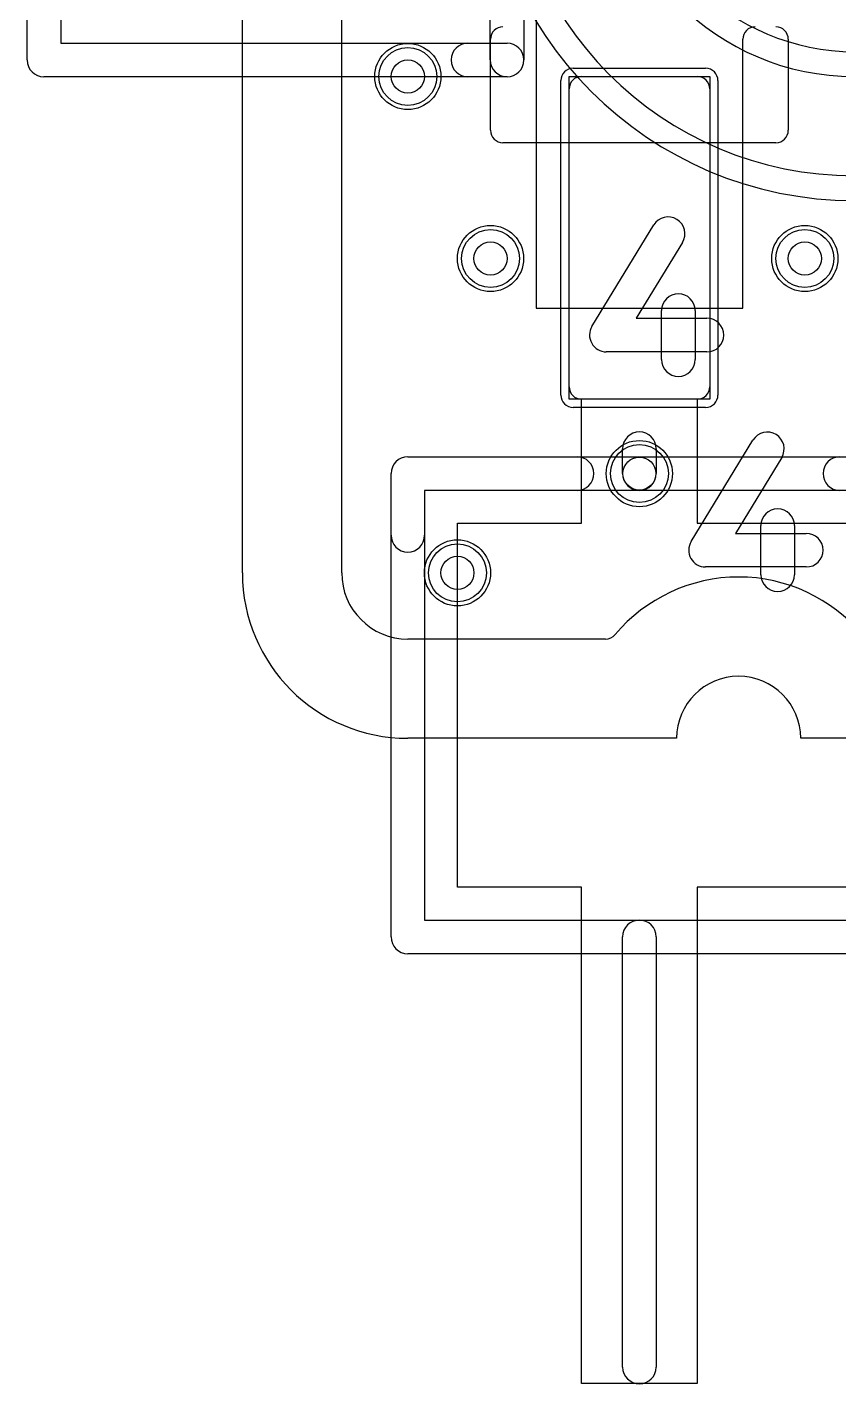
# Model space of a CAD drawing. Extents: x -3.9 to 29.3, y -3.9 to 20.
# Drawn here: x -1.3 to 3.61, y -3.9 to 4.3 of the extents above; entities that cross this region are included whole.
import ezdxf

# ---------------------------------------------------------------- set-up
doc = ezdxf.new("R2010")
doc.units = 0
for name, color, linetype in [('Hole', 1, 'CONTINUOUS'), ('L1', 3, 'CONTINUOUS'), ('L2', 3, 'CONTINUOUS'), ('L3', 3, 'CONTINUOUS'), ('L4', 3, 'CONTINUOUS'), ('MetalMask-A', 176, 'CONTINUOUS'), ('Outline', 7, 'CONTINUOUS'), ('PartsArea-A', 111, 'CONTINUOUS'), ('PartsSilk-A', 221, 'CONTINUOUS'), ('Resist-A', 2, 'CONTINUOUS'), ('Resist-B', 2, 'CONTINUOUS'), ('Silk-A', 140, 'CONTINUOUS')]:
    doc.layers.add(name, color=color, linetype=linetype)

msp = doc.modelspace()

# ---------------------------------------------------------------- linework, layer by layer
at = {"layer": 'Hole'}
for centre in [(1, 4), (1.5, 2.9), (3.4, 2.9), (2.4, 1.6), (1.3, 1)]:
    msp.add_circle(centre, 0.1, dxfattribs=at)
at = {"layer": 'L1'}
for p, q in [((0.6, 1), (0.6, 12.7)), ((1.77496, 8.88878), (1.77496, 2.6)), ((1.5, 3.67497), (1.5, 4.22503)), ((3.02504, 2.6), (3.02504, 4.225)), ((3.3, 4.22503), (3.3, 3.67497)), ((2.05, 4), (2.75, 4)), ((1.975, 2.125), (1.975, 3.925)), ((2.825, 3.925), (2.825, 2.125)), ((3.22503, 3.6), (1.57497, 3.6)), ((1.77496, 2.6), (3.02504, 2.6)), ((2.75, 2.05), (2.05, 2.05)), ((2.19571, 0.6), (1, 0.6))]:
    msp.add_line(p, q, dxfattribs=at)
for centre in [(1, 4), (1.5, 2.9), (3.4, 2.9), (2.4, 1.6), (1.3, 1)]:
    msp.add_circle(centre, 0.2, dxfattribs=at)
for centre, radius, start, end in [((1.57497, 4.22503), 0.07497, 90, 180), ((3.10004, 4.225), 0.075, 90, 180), ((3.22503, 4.22503), 0.07497, 0, 90), ((2.05, 3.925), 0.075, 90, 180), ((2.75, 3.925), 0.075, 0, 90), ((1.57497, 3.67497), 0.07497, 180, -90), ((3.22503, 3.67497), 0.07497, -90, 0), ((2.05, 2.125), 0.075, 180, -90), ((2.75, 2.125), 0.075, -90, 0), ((1, 1), 0.4, 180, -90), ((3, 0), 0.975, 40.004809, 139.995191), ((2.19571, 0.675), 0.075, -90, -40.008032)]:
    msp.add_arc(centre, radius, start, end, dxfattribs=at)
at = {"layer": 'L2'}
for p, q in [((0.6, 1), (0.6, 12.7)), ((2.19571, 0.6), (1, 0.6))]:
    msp.add_line(p, q, dxfattribs=at)
for centre in [(1, 4), (1.5, 2.9), (3.4, 2.9), (2.4, 1.6), (1.3, 1)]:
    msp.add_circle(centre, 0.2, dxfattribs=at)
for centre, radius, start, end in [((1, 1), 0.4, 180, -90), ((3, 0), 0.97501, 40.005259, 139.994741), ((2.19571, 0.675), 0.075, -90, -40.002181)]:
    msp.add_arc(centre, radius, start, end, dxfattribs=at)
at = {"layer": 'L3'}
for p, q in [((0.6, 1), (0.6, 12.7)), ((2.19571, 0.6), (1, 0.6))]:
    msp.add_line(p, q, dxfattribs=at)
for centre in [(1, 4), (1.5, 2.9), (3.4, 2.9), (2.4, 1.6), (1.3, 1)]:
    msp.add_circle(centre, 0.2, dxfattribs=at)
for centre, radius, start, end in [((1, 1), 0.4, 180, -90), ((3, 0), 0.975, 40.004809, 139.995191), ((2.19571, 0.675), 0.075, -90, -40.008032)]:
    msp.add_arc(centre, radius, start, end, dxfattribs=at)
at = {"layer": 'L4'}
for p, q in [((0.6, 1), (0.6, 12.7)), ((2.19571, 0.6), (1, 0.6))]:
    msp.add_line(p, q, dxfattribs=at)
for centre in [(1, 4), (1.5, 2.9), (3.4, 2.9), (2.4, 1.6), (1.3, 1)]:
    msp.add_circle(centre, 0.2, dxfattribs=at)
for centre, radius, start, end in [((3.7, 5.5), 2.25004, 180, -90), ((3.7, 5.5), 2.1, 180, -90), ((3.7, 5.5), 1.5, 180, -90), ((3.7, 5.5), 1.34996, 180, -90), ((1, 1), 0.4, 180, -90), ((3, 0), 0.975, 40.004809, 139.995191), ((2.19571, 0.675), 0.075, -90, -40.008032)]:
    msp.add_arc(centre, radius, start, end, dxfattribs=at)
at = {"layer": 'MetalMask-A'}
for p, q in [((2.05, 4), (2.75, 4)), ((1.975, 2.125), (1.975, 3.925)), ((2.825, 3.925), (2.825, 2.125)), ((2.75, 2.05), (2.05, 2.05))]:
    msp.add_line(p, q, dxfattribs=at)
for centre, start, end in [((2.05, 3.925), 90, 180), ((2.75, 3.925), 0, 90), ((2.05, 2.125), 180, -90), ((2.75, 2.125), -90, 0)]:
    msp.add_arc(centre, 0.075, start, end, dxfattribs=at)
at = {"layer": 'Outline'}
for p, q in [((0, 1), (0, 12.7)), ((2.625, 0), (1, 0)), ((10.625, 0), (3.375, 0))]:
    msp.add_line(p, q, dxfattribs=at)
for centre, radius, start, end in [((1, 1), 1, 180, -90), ((3, 0), 0.375, 0, 180)]:
    msp.add_arc(centre, radius, start, end, dxfattribs=at)
at = {"layer": 'PartsArea-A'}
for p, q in [((1.975, 2.05), (1.975, 4)), ((1.975, 4), (2.825, 4)), ((2.825, 4), (2.825, 2.05)), ((2.05, 2.05), (1.975, 2.05)), ((2.05, 1.3), (2.05, 2.05)), ((2.825, 2.05), (2.75, 2.05)), ((2.75, 2.05), (2.75, 1.3)), ((1.3, -0.9), (1.3, 1.3)), ((1.3, 1.3), (2.05, 1.3)), ((2.75, 1.3), (4.05, 1.3)), ((2.05, -0.9), (1.3, -0.9)), ((2.05, -3.9), (2.05, -0.9)), ((4.05, -0.9), (2.75, -0.9)), ((2.75, -0.9), (2.75, -3.9)), ((2.75, -3.9), (2.05, -3.9))]:
    msp.add_line(p, q, dxfattribs=at)
at = {"layer": 'PartsSilk-A'}
for p, q in [((-1.3016, 4.1), (-1.3016, 12.9)), ((1.7016, 12.9), (1.7016, 4.1)), ((-1.0984, 12.7984), (-1.0984, 4.2016)), ((1.4984, 4.1), (1.4984, 12.7984)), ((-1.0984, 4.2016), (1.6, 4.2016)), ((1.6, 3.9984), (-1.2, 3.9984)), ((2.11325, 2.49), (2.48675, 3.10254)), ((2.66025, 2.99676), (2.38095, 2.53871)), ((2.53415, 2.28892), (2.53415, 2.58531)), ((2.73735, 2.58531), (2.73735, 2.28892)), ((2.38095, 2.53871), (2.80867, 2.53871)), ((2.80867, 2.33551), (2.2, 2.33551)), ((2.2984, 1.6), (2.2984, 1.75)), ((2.5016, 1.75), (2.5016, 1.6)), ((1, 1.7016), (9.8, 1.7016)), ((0.8984, -1.2), (0.8984, 1.6)), ((9.8, 1.4984), (1.1016, 1.4984)), ((1.1016, 1.4984), (1.1016, -1.0984)), ((1.1016, -1.0984), (9.6984, -1.0984)), ((2.2984, -3.8), (2.2984, -1.2)), ((2.5016, -1.2), (2.5016, -3.8)), ((9.8, -1.3016), (1, -1.3016))]:
    msp.add_line(p, q, dxfattribs=at)
for centre, start, end in [((1.6, 4.1), -90, 90), ((-1.2, 4.1), 180, -90), ((1.6, 4.1), 180, 0), ((2.5735, 3.04965), -31.369952, 148.626995), ((2.63575, 2.58531), 0, 180), ((2.2, 2.43711), 148.630048, -90), ((2.80867, 2.43711), -90, 90), ((2.63575, 2.28892), 180, 0), ((2.4, 1.75), 0, 180), ((1, 1.6), 90, 180), ((2.4, 1.6), 180, 0), ((2.4, -1.2), 0, 180), ((1, -1.2), 180, -90), ((2.4, -3.8), 180, 0)]:
    msp.add_arc(centre, 0.1016, start, end, dxfattribs=at)
at = {"layer": 'Resist-A'}
for p, q in [((2, 4.05), (2.8, 4.05)), ((1.925, 2.075), (1.925, 3.975)), ((2.875, 3.975), (2.875, 2.075)), ((2.8, 2), (2, 2))]:
    msp.add_line(p, q, dxfattribs=at)
for centre in [(1, 4), (1.5, 2.9), (3.4, 2.9), (2.4, 1.6), (1.3, 1)]:
    msp.add_circle(centre, 0.175, dxfattribs=at)
for centre, start, end in [((2, 3.975), 90, 180), ((2.8, 3.975), 0, 90), ((2, 2.075), 180, -90), ((2.8, 2.075), -90, 0)]:
    msp.add_arc(centre, 0.075, start, end, dxfattribs=at)
at = {"layer": 'Resist-B'}
for centre in [(1, 4), (1.5, 2.9), (3.4, 2.9), (2.4, 1.6), (1.3, 1)]:
    msp.add_circle(centre, 0.175, dxfattribs=at)
at = {"layer": 'Silk-A'}
for p, q in [((1.7016, 12.9), (1.7016, 4.1)), ((1.4984, 4.1), (1.4984, 12.7984)), ((1.36308, 4.2016), (1.6, 4.2016)), ((1.6, 3.9984), (1.36308, 3.9984)), ((2.71325, 1.19), (3.08675, 1.80254)), ((1, 1.7016), (2.0234, 1.7016)), ((3.26025, 1.69676), (2.98095, 1.23871)), ((0.8984, 1.22766), (0.8984, 1.6)), ((2.0234, 1.4984), (1.1016, 1.4984)), ((1.1016, 1.4984), (1.1016, 1.22766)), ((2.98095, 1.23871), (3.40867, 1.23871)), ((3.13415, 0.98892), (3.13415, 1.28531)), ((3.33735, 1.28531), (3.33735, 0.98892)), ((3.40867, 1.03551), (2.8, 1.03551))]:
    msp.add_line(p, q, dxfattribs=at)
for centre, start, end in [((1.36308, 4.1), 90, -90), ((1.6, 4.1), -90, 90), ((1.6, 4.1), 180, 0), ((3.1735, 1.74965), -31.369952, 148.626995), ((1, 1.6), 90, 180), ((2.0234, 1.6), -90, 90), ((3.61187, 1.6), 90, -90), ((3.23575, 1.28531), 0, 180), ((3.40867, 1.13711), -90, 90), ((1, 1.22766), 180, 0), ((2.8, 1.13711), 148.630048, -90), ((3.23575, 0.98892), 180, 0)]:
    msp.add_arc(centre, 0.1016, start, end, dxfattribs=at)

doc.saveas('drawing.dxf')
